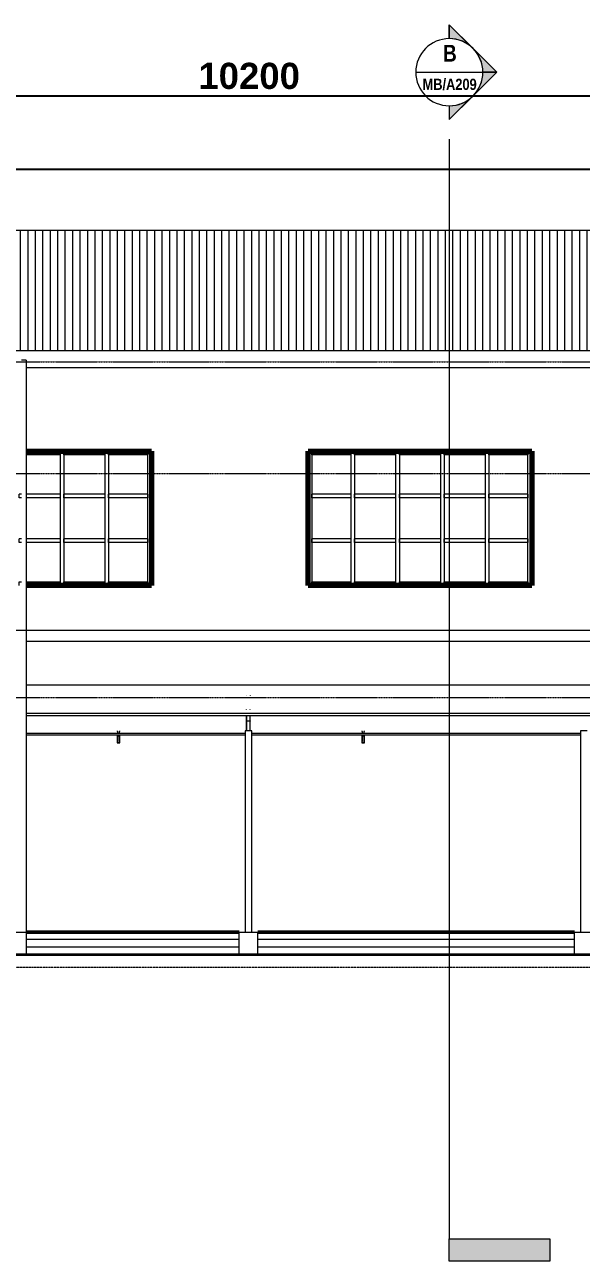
# Model space of a CAD drawing. Header units: inches. Extents: x 22 to 382261, y 22 to 371281.
# Drawn here: x 224178 to 231644, y 136145 to 152723 of the extents above; entities that cross this region are included whole.
import ezdxf

# ---------------------------------------------------------------- set-up
doc = ezdxf.new("R2010")
doc.units = ezdxf.units.IN
doc.header["$MEASUREMENT"] = 0
doc.linetypes.add('_Tracejado médio', pattern=[4, 3, -1])
doc.linetypes.add('Grid Line 1_2_', pattern=[22.225, 12.7, -3.175, 3.175, -3.175])
for name, color, linetype, lineweight in [('A-ANNO-DIMS', 211, 'Continuous', 9), ('A-ANNO-SYMB', 150, 'Continuous', 9), ('A-FLOR', 192, 'Continuous', 9), ('A-FLOR-LEVL', 51, 'Continuous', 9), ('A-GLAZ-CWMG', 51, 'Continuous', 9), ('A-ROOF', 132, 'Continuous', 9), ('A-ROOF-OTLN', 132, 'Continuous', 9), ('A-ROOF-PATT', 132, 'Continuous', 9), ('G-ANNO-SYMB', 111, 'Continuous', 9), ('I-WALL', 2, 'Continuous', 9), ('P-PIPE', 3, 'Continuous', 9), ('Q-CASE', 31, 'Continuous', 9)]:
    doc.layers.add(name, color=color, linetype=linetype, lineweight=lineweight)
doc.styles.add('Arial Narrow_B_1', font='ARIALNB.TTF', dxfattribs={"height": 170})
doc.styles.add('Arial Narrow_B_2', font='ARIALNB.TTF', dxfattribs={"height": 437.5})
doc.styles.add('Arial_B', font='arialbd.ttf', dxfattribs={"height": 350.793651})
doc.dimstyles.new('2', dxfattribs={"dimscale": 304.8, "dimtxt": 346.888196, "dimasz": 0.221354, "dimexe": 1.338583, "dimexo": 0.0625, "dimgap": 0.278871, "dimtad": 1, "dimdec": 0, "dimzin": 0, "dimdsep": 46, "dimtxsty": 'Arial_B', "dimblk1": 'OBLIQUE', "dimblk2": 'OBLIQUE', "dimsah": 1, "dimcen": 0.09, "dimdle": 0.557743, "dimazin": 0, "dimtfac": 1, "dimtdec": 4, "dimtix": 1, "dimtmove": 0, "dimatfit": 3, "dimfxl": 0.557743, "dimfxlon": 1, "dimtvp": 1, "dimtolj": 1, "dimtzin": 0, "dimarcsym": 2})

# ---------------------------------------------------------------- blocks, each defined once
blk = doc.blocks.new('Casework 1 - Casework 1-382926-Right Side Elevation')
at = {"layer": 'Q-CASE'}
for p, q in [((6631, 3473), (6631, 3474)), ((6631, 3289), (6631, 3292)), ((6631, 3155), (6631, 3161)), ((6631, 3155), (6631, 3000)), ((6681, 3293), (6681, 3292)), ((6681, 3289), (6681, 3292)), ((6681, 3000), (6681, 3190)), ((6611, 3000), (6611, 300)), ((6701, 3000), (6611, 3000)), ((6631, 3131), (6631, 3000)), ((6681, 3000), (6681, 3131)), ((6701, 300), (6701, 3000)), ((11111, 3000), (11111, 300)), ((11201, 3000), (11111, 3000)), ((3673, 207), (6531, 207)), ((6531, 300), (6781, 300)), ((6531, 0), (6531, 300)), ((6781, 0), (6781, 300)), ((6781, 207), (11031, 207)), ((11031, 300), (11281, 300)), ((11031, 0), (11031, 300)), ((6531, 100), (3673, 100)), ((11031, 100), (6781, 100))]:
    blk.add_line(p, q, dxfattribs=at)
at = {"layer": 'Q-CASE', "flags": 128}
for points in [[(6631, 3469), (6631, 3472), (6631, 3472)], [(6681, 3474), (6681, 3473), (6681, 3472), (6681, 3472)], [(6631, 3195), (6631, 3200), (6631, 3205)], [(6631, 3205), (6631, 3168), (6631, 3131)], [(6631, 3205), (6631, 3184), (6631, 3156), (6631, 3124), (6631, 3090), (6631, 3052), (6631, 3011), (6631, 3000)], [(6631, 3000), (6631, 3042), (6631, 3080), (6631, 3116), (6631, 3148), (6631, 3177), (6631, 3203)], [(6681, 3131), (6681, 3178), (6681, 3205)], [(6681, 3000), (6681, 3042), (6681, 3056)]]:
    blk.add_lwpolyline(points, dxfattribs=at)
at = {"layer": 'Q-CASE'}
for points, knots in [([(6631, 3130), (6631, 3131), (6631, 3131), (6631, 3131), (6631, 3132), (6631, 3132), (6632, 3132), (6632, 3133), (6633, 3133), (6633, 3133), (6634, 3133), (6634, 3133), (6635, 3133), (6635, 3134), (6636, 3134), (6637, 3134), (6638, 3134), (6639, 3134), (6640, 3135), (6641, 3135), (6643, 3135), (6644, 3135), (6645, 3135), (6647, 3135), (6648, 3135), (6651, 3135), (6654, 3136), (6656, 3136)], [-0.5555556, -0.5555556, -0.5555556, -0.5555556, -0.5277778, -0.5, -0.4722222, -0.4444444, -0.4166667, -0.3888889, -0.3611111, -0.3472222, -0.3333333, -0.3194444, -0.3055556, -0.2777778, -0.25, -0.2361111, -0.2222222, -0.2083333, -0.1944444, -0.1666667, -0.1388889, -0.125, -0.1111111, -0.0972222, -0.0833333, -0.0555556, 0, 0, 0, 0]), ([(6631, 3000), (6631, 3001), (6631, 3002), (6631, 3004), (6631, 3004)], [0.5, 0.5, 0.5, 0.5, 0.52777778, 0.54926593, 0.54926593, 0.54926593, 0.54926593]), ([(6656, 3136), (6658, 3136), (6661, 3135), (6664, 3135), (6666, 3135), (6667, 3135), (6668, 3135), (6669, 3135), (6671, 3135), (6673, 3135), (6674, 3134), (6674, 3134), (6675, 3134), (6676, 3134), (6677, 3134), (6678, 3133), (6678, 3133), (6679, 3133), (6679, 3133), (6680, 3133), (6680, 3133), (6681, 3132), (6681, 3132), (6681, 3132), (6681, 3131), (6681, 3131), (6681, 3131), (6681, 3130)], [-1, -1, -1, -1, -0.9444444, -0.9166667, -0.9027778, -0.8888889, -0.875, -0.8611111, -0.8333333, -0.8055556, -0.7916667, -0.7777778, -0.7638889, -0.75, -0.7222222, -0.6944444, -0.6805556, -0.6666667, -0.6527778, -0.6388889, -0.6111111, -0.5833333, -0.5555556, -0.5277778, -0.5, -0.4722222, -0.4444444, -0.4444444, -0.4444444, -0.4444444])]:
    blk.add_open_spline(points, degree=3, knots=knots, dxfattribs=at)
for points in [[(6631, 3005), (6631, 3004), (6631, 3002), (6631, 3001), (6631, 3000)], [(6681, 3000), (6681, 3001), (6681, 3002), (6681, 3004), (6681, 3005)]]:
    blk.add_open_spline(points, degree=3, dxfattribs=at)
blk = doc.blocks.new('Roofs 1 - Roofs 1-397225-Right Side Elevation')
at = {"layer": 'A-ROOF'}
for p, q in [((25650, 3612), (3673, 3612)), ((3673, 3236), (25650, 3236)), ((3673, 3205), (25650, 3205))]:
    blk.add_line(p, q, dxfattribs=at)
blk = doc.blocks.new('96M_High_Galvanize_Water_Tank_Frame_22788 - 96M_High_Galvanize_Water_Tank_Frame_22788-498790-Right Side Elevation')
at = {"layer": 'P-PIPE'}
for q in [(3613, 7969), (3673, 0)]:
    blk.add_line((3673, 7969), q, dxfattribs=at)
blk = doc.blocks.new('Casework 6 - Casework 6-529220-Right Side Elevation')
at = {"layer": 'Q-CASE'}
for p, q in [((6611, 2966), (3673, 2966)), ((3673, 2949), (6611, 2949)), ((4897, 2949), (4897, 2841)), ((4897, 2841), (4931, 2841)), ((4899, 2949), (4899, 2865)), ((4929, 2865), (4929, 2949)), ((4931, 2841), (4931, 2949)), ((11111, 2966), (6701, 2966)), ((6701, 2949), (11111, 2949)), ((8179, 2949), (8179, 2841)), ((8179, 2841), (8214, 2841)), ((8181, 2949), (8181, 2865)), ((8211, 2865), (8211, 2949)), ((8214, 2841), (8214, 2949))]:
    blk.add_line(p, q, dxfattribs=at)
at = {"layer": 'Q-CASE', "flags": 128}
for points in [[(4899, 2993), (4899, 2994), (4899, 2995), (4899, 2995), (4899, 2996), (4899, 2996), (4899, 2997), (4899, 2998), (4899, 2998), (4900, 2999), (4900, 2999), (4900, 3000), (4900, 3000)], [(4899, 2991), (4899, 2982), (4899, 2968), (4899, 2968)], [(4927, 3000), (4927, 2999), (4928, 2999), (4928, 2998), (4928, 2998), (4928, 2997), (4928, 2997), (4928, 2996), (4929, 2995), (4929, 2995), (4929, 2994), (4929, 2994), (4929, 2993)], [(4929, 2968), (4929, 2982), (4929, 2990), (4929, 2993), (4929, 2993)], [(8181, 2993), (8181, 2994), (8181, 2995), (8181, 2995), (8181, 2996), (8181, 2996), (8182, 2997), (8182, 2998), (8182, 2998), (8182, 2999), (8182, 2999), (8183, 3000), (8183, 3000)], [(8181, 2991), (8181, 2982), (8181, 2968), (8181, 2968)], [(8210, 3000), (8210, 2999), (8210, 2999), (8210, 2998), (8211, 2998), (8211, 2997), (8211, 2997), (8211, 2996), (8211, 2995), (8211, 2995), (8211, 2994), (8211, 2994), (8211, 2993)], [(8211, 2968), (8211, 2982), (8211, 2990), (8211, 2993), (8211, 2993)], [(4899, 2862), (4899, 2897), (4899, 2927), (4899, 2949)], [(4929, 2949), (4929, 2924), (4929, 2894), (4929, 2862)], [(8181, 2862), (8181, 2897), (8181, 2927), (8181, 2949)], [(8211, 2949), (8211, 2924), (8211, 2894), (8211, 2862)]]:
    blk.add_lwpolyline(points, dxfattribs=at)
at = {"layer": 'Q-CASE'}
for centre, ratio, start_param, end_param in [((4914, 2948), 0.84545, 3.141593, 4.712389), ((4914, 2865), 0.8105, 3.141593, 3.360885), ((4914, 2862), 0.962005, 3.685551, 4.712389), ((4914, 2948), 0.84545, 4.712389, 6.283185), ((4914, 2862), 0.962005, 4.712389, 5.739226), ((8196, 2948), 0.84545, 3.141593, 4.712389), ((8196, 2865), 0.8105, 3.141593, 3.360885), ((8196, 2862), 0.962005, 3.685551, 4.712389), ((8196, 2948), 0.84545, 4.712389, 6.283185), ((8196, 2862), 0.962005, 4.712389, 5.739226)]:
    blk.add_ellipse(centre, major_axis=(15, 0), ratio=ratio, start_param=start_param, end_param=end_param, dxfattribs=at)
blk = doc.blocks.new('Rectangular Mullion - 50 x 150mm-443224-Right Side Elevation')
at = {"layer": 'A-GLAZ-CWMG'}
blk.add_line((10406, 6150), (10406, 6750), dxfattribs=at)
blk = doc.blocks.new('Rectangular Mullion - 50 x 150mm-443211-Right Side Elevation')
at = {"layer": 'A-GLAZ-CWMG'}
for p, q in [((7506, 6700), (7506, 6750)), ((8031, 6700), (7506, 6700)), ((8031, 6750), (8031, 6700))]:
    blk.add_line(p, q, dxfattribs=at)
blk = doc.blocks.new('Rectangular Mullion - 50 x 150mm-443225-Right Side Elevation')
at = {"layer": 'A-GLAZ-CWMG'}
blk.add_line((7506, 5550), (7506, 4950), dxfattribs=at)
blk = doc.blocks.new('Rectangular Mullion - 50 x 150mm-443212-Right Side Elevation')
at = {"layer": 'A-GLAZ-CWMG'}
for p, q in [((9881, 4950), (9881, 5000)), ((9881, 5000), (10406, 5000)), ((10406, 5000), (10406, 4950))]:
    blk.add_line(p, q, dxfattribs=at)
blk = doc.blocks.new('Rectangular Mullion - 50 x 150mm-443213-Right Side Elevation')
at = {"layer": 'A-GLAZ-CWMG'}
for p, q in [((9831, 5550), (9831, 4950)), ((9881, 5550), (9881, 4950))]:
    blk.add_line(p, q, dxfattribs=at)
blk = doc.blocks.new('Rectangular Mullion - 50 x 150mm-443214-Right Side Elevation')
at = {"layer": 'A-GLAZ-CWMG'}
for p, q in [((9881, 5525), (9881, 5575)), ((10406, 5575), (9881, 5575)), ((10406, 5525), (9881, 5525)), ((10406, 5575), (10406, 5525))]:
    blk.add_line(p, q, dxfattribs=at)
blk = doc.blocks.new('Rectangular Mullion - 50 x 150mm-443215-Right Side Elevation')
at = {"layer": 'A-GLAZ-CWMG'}
for p, q in [((9281, 5525), (9281, 5575)), ((9831, 5575), (9281, 5575)), ((9831, 5525), (9281, 5525)), ((9831, 5575), (9831, 5525))]:
    blk.add_line(p, q, dxfattribs=at)
blk = doc.blocks.new('Rectangular Mullion - 50 x 150mm-443216-Right Side Elevation')
at = {"layer": 'A-GLAZ-CWMG'}
for p, q in [((9281, 4950), (9281, 5000)), ((9281, 5000), (9831, 5000)), ((9831, 5000), (9831, 4950))]:
    blk.add_line(p, q, dxfattribs=at)
blk = doc.blocks.new('Rectangular Mullion - 50 x 150mm-443226-Right Side Elevation')
at = {"layer": 'A-GLAZ-CWMG'}
blk.add_line((7506, 6150), (7506, 5550), dxfattribs=at)
blk = doc.blocks.new('Rectangular Mullion - 50 x 150mm-443217-Right Side Elevation')
at = {"layer": 'A-GLAZ-CWMG'}
for p, q in [((9281, 6700), (9281, 6750)), ((9831, 6700), (9281, 6700)), ((9831, 6750), (9831, 6700))]:
    blk.add_line(p, q, dxfattribs=at)
blk = doc.blocks.new('Rectangular Mullion - 50 x 150mm-443227-Right Side Elevation')
at = {"layer": 'A-GLAZ-CWMG'}
blk.add_line((10406, 4950), (10406, 5550), dxfattribs=at)
blk = doc.blocks.new('Rectangular Mullion - 50 x 150mm-443218-Right Side Elevation')
at = {"layer": 'A-GLAZ-CWMG'}
for p, q in [((9831, 6150), (9831, 5550)), ((9881, 6150), (9881, 5550))]:
    blk.add_line(p, q, dxfattribs=at)
blk = doc.blocks.new('Rectangular Mullion - 50 x 150mm-443228-Right Side Elevation')
at = {"layer": 'A-GLAZ-CWMG'}
blk.add_line((10406, 5550), (10406, 6150), dxfattribs=at)
blk = doc.blocks.new('Rectangular Mullion - 50 x 150mm-443229-Right Side Elevation')
at = {"layer": 'A-GLAZ-CWMG'}
blk.add_line((7506, 6750), (7506, 6150), dxfattribs=at)
blk = doc.blocks.new('Rectangular Mullion - 50 x 150mm-443219-Right Side Elevation')
at = {"layer": 'A-GLAZ-CWMG'}
for p, q in [((9831, 6750), (9831, 6150)), ((9881, 6750), (9881, 6150))]:
    blk.add_line(p, q, dxfattribs=at)
blk = doc.blocks.new('Rectangular Mullion - 50 x 150mm-V43-Right Side Elevation')
at = {"layer": 'A-GLAZ-CWMG'}
for p, q in [((3581, 5525), (3581, 5575)), ((3613, 5575), (3581, 5575)), ((3613, 5525), (3581, 5525)), ((4131, 5575), (3673, 5575)), ((4131, 5525), (3673, 5525)), ((4131, 5575), (4131, 5525))]:
    blk.add_line(p, q, dxfattribs=at)
blk = doc.blocks.new('Rectangular Mullion - 50 x 150mm-V46-Right Side Elevation')
at = {"layer": 'A-GLAZ-CWMG'}
for p, q in [((3581, 4950), (3581, 5000)), ((3581, 5000), (3613, 5000)), ((3673, 5000), (4131, 5000)), ((4131, 5000), (4131, 4950))]:
    blk.add_line(p, q, dxfattribs=at)
blk = doc.blocks.new('Rectangular Mullion - 50 x 150mm-V50-Right Side Elevation')
at = {"layer": 'A-GLAZ-CWMG'}
for p, q in [((4131, 6700), (3673, 6700)), ((4131, 6750), (4131, 6700))]:
    blk.add_line(p, q, dxfattribs=at)
blk = doc.blocks.new('_Oblique')
at = {"color": 0, "linetype": 'ByBlock', "lineweight": -2}
blk.add_line((-0.5, -0.5), (0.5, 0.5), dxfattribs=at)
blk = doc.blocks.new('*D5083')
at = {"layer": 'A-ANNO-DIMS', "color": 0, "lineweight": -2, "transparency": 16777216}
for p, q in [((222089, 151902), (222089, 151363)), ((232289, 151902), (232289, 151363)), ((221919, 151771), (232459, 151771))]:
    blk.add_line(p, q, dxfattribs=at)
at = {"layer": 'Defpoints', "color": 0, "transparency": 16777216}
for p in [(222089, 151921), (232289, 151921), (232289, 151771)]:
    blk.add_point(p, dxfattribs=at)
at = {"layer": 'A-ANNO-DIMS', "color": 0, "lineweight": -2, "transparency": 16777216, "xscale": 67.46874999999999, "yscale": 67.46874999999999, "zscale": 67.46874999999999, "rotation": 180}
blk.add_blockref('_Oblique', (222089, 151771), dxfattribs=at)
at = {"layer": 'A-ANNO-DIMS', "color": 0, "lineweight": -2, "transparency": 16777216, "xscale": 67.46874999999999, "yscale": 67.46874999999999, "zscale": 67.46874999999999}
blk.add_blockref('_Oblique', (232289, 151771), dxfattribs=at)
at = {"layer": 'A-ANNO-DIMS', "color": 0, "transparency": 16777216, "insert": (227189, 152035), "char_height": 350.8, "width": 1399.21, "attachment_point": 5, "style": 'Arial_B'}
blk.add_mtext('\\A1;10200', dxfattribs=at)
blk = doc.blocks.new('*D5088')
at = {"layer": 'A-ANNO-DIMS', "color": 0, "lineweight": -2, "transparency": 16777216}
for p, q in [((222034, 150650), (222034, 151189)), ((243476, 150650), (243476, 151189)), ((243646, 150781), (221864, 150781))]:
    blk.add_line(p, q, dxfattribs=at)
at = {"layer": 'Defpoints', "color": 0, "transparency": 16777216}
for p in [(222034, 150781), (222034, 150631), (243476, 150631)]:
    blk.add_point(p, dxfattribs=at)
at = {"layer": 'A-ANNO-DIMS', "color": 0, "lineweight": -2, "transparency": 16777216, "xscale": 67.46874999999999, "yscale": 67.46874999999999, "zscale": 67.46874999999999, "rotation": 180}
blk.add_blockref('_Oblique', (222034, 150781), dxfattribs=at)
at = {"layer": 'A-ANNO-DIMS', "color": 0, "lineweight": -2, "transparency": 16777216, "xscale": 67.46874999999999, "yscale": 67.46874999999999, "zscale": 67.46874999999999}
blk.add_blockref('_Oblique', (243476, 150781), dxfattribs=at)
at = {"layer": 'A-ANNO-DIMS', "color": 0, "transparency": 16777216, "insert": (232755, 151042), "char_height": 350.8, "width": 1399.21, "attachment_point": 5, "style": 'Arial_B'}
blk.add_mtext('\\A1;21442', dxfattribs=at)
blk = doc.blocks.new('Section - M_Section Tail - Filled-28045-Right Side Elevation')
at = {"layer": 'G-ANNO-SYMB'}
blk.add_hatch(color=256, dxfattribs=at).paths.add_polyline_path([(10701, -3810), (9351, -3810), (9351, -4110), (10701, -4110)])
for p, q in [((9351, -4110), (9351, -3810)), ((9351, -3810), (10701, -3810)), ((10701, -3810), (10701, -4110)), ((10701, -4110), (9351, -4110))]:
    blk.add_line(p, q, dxfattribs=at)
blk = doc.blocks.new('Section - M_Section Head - Filled 2-912447-Right Side Elevation')
at = {"layer": 'G-ANNO-SYMB'}
h = blk.add_hatch(color=256, dxfattribs=at)
edge = h.paths.add_edge_path()
edge.add_line((9351, 12468), (9669, 12150))
edge.add_arc((9351, 11831), 450, 45, 90)
edge.add_line((9351, 12281), (9351, 12468))
h = blk.add_hatch(color=256, dxfattribs=at)
edge = h.paths.add_edge_path()
edge.add_line((9987, 11831), (9801, 11831))
edge.add_arc((9351, 11831), 450, 360, 405)
edge.add_line((9669, 12150), (9987, 11831))
h = blk.add_hatch(color=256, dxfattribs=at)
edge = h.paths.add_edge_path()
edge.add_line((9987, 11831), (9669, 11513))
edge.add_arc((9351, 11831), 450, 315, 360)
edge.add_line((9801, 11831), (9987, 11831))
h = blk.add_hatch(color=256, dxfattribs=at)
edge = h.paths.add_edge_path()
edge.add_line((9351, 11195), (9351, 11381))
edge.add_arc((9351, 11831), 450, 270, 315)
edge.add_line((9669, 11513), (9351, 11195))
for p, q in [((9351, 12468), (9351, 12281)), ((9669, 12150), (9351, 12468)), ((9351, 12281), (9351, 12468)), ((9987, 11831), (9351, 12468)), ((9987, 11831), (9669, 12150)), ((9987, 11831), (9351, 11195)), ((9669, 11513), (9987, 11831)), ((9801, 11831), (9987, 11831)), ((9987, 11831), (9801, 11831)), ((9351, 11195), (9669, 11513)), ((9351, 11381), (9351, 11195)), ((9351, 11381), (9351, 11195))]:
    blk.add_line(p, q, dxfattribs=at)
for start, end in [(90, 270), (45, 90), (270, 90), (360, 45), (315, 0), (270, 315)]:
    blk.add_arc((9351, 11831), 450, start, end, dxfattribs=at)

msp = doc.modelspace()

# ---------------------------------------------------------------- hatches: boundary and pattern name
at = {"layer": 'A-ROOF-PATT'}
h = msp.add_hatch(dxfattribs=at)
h.set_pattern_fill('FP_5', color=256, style=0, pattern_type=2)
h.set_pattern_definition([(90, (220522.93, 149280.28), (-100, 6e-15), [])])
h.paths.add_polyline_path([(222389.7, 148432.2), (222392, 148432.2), (222392, 148435.5), (222390.3, 148433)])
h.paths.add_polyline_path([(223481.9, 148432.2), (223479.5, 148435.5), (223479.8, 148432.2), (223481.3, 148432.2)])
h.paths.add_polyline_path([(223481.9, 148357.7), (244076.2, 148357.7), (244076.2, 149967.6), (222034.1, 149967.6), (222034.1, 148723.9), (222019.1, 148723.9), (222016.9, 148729.2), (222011.6, 148731.3), (222006.3, 148729.2), (222004.1, 148723.9), (221984.1, 148723.9), (221984.1, 148357.7), (222389.7, 148357.7), (222389.4, 148407.1), (222383.1, 148408.6), (222378.7, 148413.1), (222377.4, 148416.2), (222380.1, 148420.9), (222380.1, 148426.5), (222385.6, 148430.5), (222386.4, 148431.7), (222389.7, 148432.2), (222389.7, 148635.4), (222713.5, 148635.4), (222713.5, 148638.6), (222689.7, 148638.6), (222689.7, 148667.1), (222692.9, 148672.6), (222696.1, 148673.5), (223178.7, 148672.6), (223180, 148671.6), (223181.8, 148667.1), (223181.8, 148638.6), (223158, 148638.6), (223158, 148635.4), (223481.9, 148635.4), (223482.1, 148431.9), (223485.5, 148430.2), (223486.9, 148428.5), (223490.8, 148428.5), (223494.1, 148422.8), (223494.1, 148416.2), (223490.8, 148410.5), (223485.2, 148407.2), (223481.9, 148406.8), (223481.9, 148399.4)])

# ---------------------------------------------------------------- linework, layer by layer
at = {"layer": 'A-ANNO-SYMB', "linetype": '_Tracejado médio'}
msp.add_line((207783.1, 140090.3), (244957.9, 140090.3), dxfattribs=at)
at = {"layer": 'A-FLOR'}
for p, q in [((224195.8, 144605.4), (239394.5, 144605.4)), ((239394.5, 144455.4), (224195.8, 144455.4))]:
    msp.add_line(p, q, dxfattribs=at)
at = {"layer": 'A-FLOR', "lineweight": 35}
msp.add_line((246172.8, 140255.4), (192104.4, 140255.4), dxfattribs=at)
at = {"layer": 'A-FLOR-LEVL', "linetype": 'Grid Line 1_2_'}
for p, q in [((206975.4, 148205.4), (250147.7, 148205.4)), ((206975.4, 146705.4), (250147.7, 146705.4)), ((206975.4, 144605.4), (250147.7, 144605.4)), ((206975.4, 143705.4), (250147.7, 143705.4)), ((206975.4, 140555.4), (248242.7, 140555.4)), ((206975.4, 140255.4), (250147.7, 140255.4))]:
    msp.add_line(p, q, dxfattribs=at)
at = {"layer": 'A-ROOF'}
msp.add_line((222034.1, 149967.6), (244076.2, 149967.6), dxfattribs=at)
at = {"layer": 'A-ROOF-OTLN'}
for p, q in [((223481.9, 148357.7), (244095.2, 148357.7)), ((244095.2, 148122.7), (224195.8, 148122.7))]:
    msp.add_line(p, q, dxfattribs=at)
at = {"layer": 'G-ANNO-SYMB'}
for p, q in [((229423.9, 152086.8), (230323.9, 152086.8)), ((229873.9, 151186.8), (229873.9, 136445.4))]:
    msp.add_line(p, q, dxfattribs=at)
at = {"layer": 'I-WALL', "lineweight": 70}
for p, q in [((224195.8, 147005.4), (225879.1, 147005.4)), ((225879.1, 147005.4), (225879.1, 145205.4)), ((227979.1, 145205.4), (227979.1, 147005.4)), ((227979.1, 147005.4), (230979.1, 147005.4)), ((230979.1, 147005.4), (230979.1, 145205.4)), ((225879.1, 145205.4), (224195.8, 145205.4)), ((230979.1, 145205.4), (227979.1, 145205.4))]:
    msp.add_line(p, q, dxfattribs=at)
at = {"layer": 'I-WALL', "lineweight": 50}
for p, q in [((224195.8, 140555.4), (227054.1, 140555.4)), ((227304.1, 140555.4), (231554.1, 140555.4))]:
    msp.add_line(p, q, dxfattribs=at)

# ---------------------------------------------------------------- block references
at = {"layer": 'A-GLAZ-CWMG'}
for name, p in [('Rectangular Mullion - 50 x 150mm-V50-Right Side Elevation', (220522.9, 140255.4)), ('Rectangular Mullion - 50 x 150mm-443219-Right Side Elevation', (214822.9, 140255.4)), ('Rectangular Mullion - 50 x 150mm-443217-Right Side Elevation', (215422.9, 140255.4)), ('Rectangular Mullion - 50 x 150mm-443219-Right Side Elevation', (215422.9, 140255.4)), ('Rectangular Mullion - 50 x 150mm-443211-Right Side Elevation', (217797.9, 140255.4)), ('Rectangular Mullion - 50 x 150mm-443224-Right Side Elevation', (215422.9, 140255.4)), ('Rectangular Mullion - 50 x 150mm-443211-Right Side Elevation', (220522.9, 140255.4)), ('Rectangular Mullion - 50 x 150mm-443229-Right Side Elevation', (220522.9, 140255.4)), ('Rectangular Mullion - 50 x 150mm-443219-Right Side Elevation', (218722.9, 140255.4)), ('Rectangular Mullion - 50 x 150mm-443217-Right Side Elevation', (219322.9, 140255.4)), ('Rectangular Mullion - 50 x 150mm-443219-Right Side Elevation', (219322.9, 140255.4)), ('Rectangular Mullion - 50 x 150mm-443217-Right Side Elevation', (219922.9, 140255.4)), ('Rectangular Mullion - 50 x 150mm-443219-Right Side Elevation', (219922.9, 140255.4)), ('Rectangular Mullion - 50 x 150mm-443217-Right Side Elevation', (220522.9, 140255.4)), ('Rectangular Mullion - 50 x 150mm-443219-Right Side Elevation', (220522.9, 140255.4)), ('Rectangular Mullion - 50 x 150mm-443211-Right Side Elevation', (222897.9, 140255.4)), ('Rectangular Mullion - 50 x 150mm-443224-Right Side Elevation', (220522.9, 140255.4)), ('Rectangular Mullion - 50 x 150mm-V43-Right Side Elevation', (220522.9, 140855.4)), ('Rectangular Mullion - 50 x 150mm-443218-Right Side Elevation', (214822.9, 140255.4)), ('Rectangular Mullion - 50 x 150mm-443215-Right Side Elevation', (215422.9, 140855.4)), ('Rectangular Mullion - 50 x 150mm-443218-Right Side Elevation', (215422.9, 140255.4)), ('Rectangular Mullion - 50 x 150mm-443214-Right Side Elevation', (215422.9, 140855.4)), ('Rectangular Mullion - 50 x 150mm-443228-Right Side Elevation', (215422.9, 140255.4)), ('Rectangular Mullion - 50 x 150mm-443214-Right Side Elevation', (218147.9, 140855.4)), ('Rectangular Mullion - 50 x 150mm-443226-Right Side Elevation', (220522.9, 140255.4)), ('Rectangular Mullion - 50 x 150mm-443218-Right Side Elevation', (218722.9, 140255.4)), ('Rectangular Mullion - 50 x 150mm-443215-Right Side Elevation', (219322.9, 140855.4)), ('Rectangular Mullion - 50 x 150mm-443218-Right Side Elevation', (219322.9, 140255.4)), ('Rectangular Mullion - 50 x 150mm-443215-Right Side Elevation', (219922.9, 140855.4)), ('Rectangular Mullion - 50 x 150mm-443218-Right Side Elevation', (219922.9, 140255.4)), ('Rectangular Mullion - 50 x 150mm-443215-Right Side Elevation', (220522.9, 140855.4)), ('Rectangular Mullion - 50 x 150mm-443218-Right Side Elevation', (220522.9, 140255.4)), ('Rectangular Mullion - 50 x 150mm-443214-Right Side Elevation', (220522.9, 140855.4)), ('Rectangular Mullion - 50 x 150mm-443228-Right Side Elevation', (220522.9, 140255.4)), ('Rectangular Mullion - 50 x 150mm-V43-Right Side Elevation', (220522.9, 140255.4)), ('Rectangular Mullion - 50 x 150mm-443213-Right Side Elevation', (214822.9, 140255.4)), ('Rectangular Mullion - 50 x 150mm-443215-Right Side Elevation', (215422.9, 140255.4)), ('Rectangular Mullion - 50 x 150mm-443213-Right Side Elevation', (215422.9, 140255.4)), ('Rectangular Mullion - 50 x 150mm-443214-Right Side Elevation', (215422.9, 140255.4)), ('Rectangular Mullion - 50 x 150mm-443227-Right Side Elevation', (215422.9, 140255.4)), ('Rectangular Mullion - 50 x 150mm-443214-Right Side Elevation', (218147.9, 140255.4)), ('Rectangular Mullion - 50 x 150mm-443225-Right Side Elevation', (220522.9, 140255.4)), ('Rectangular Mullion - 50 x 150mm-443213-Right Side Elevation', (218722.9, 140255.4)), ('Rectangular Mullion - 50 x 150mm-443215-Right Side Elevation', (219322.9, 140255.4)), ('Rectangular Mullion - 50 x 150mm-443213-Right Side Elevation', (219322.9, 140255.4)), ('Rectangular Mullion - 50 x 150mm-443215-Right Side Elevation', (219922.9, 140255.4)), ('Rectangular Mullion - 50 x 150mm-443213-Right Side Elevation', (219922.9, 140255.4)), ('Rectangular Mullion - 50 x 150mm-443215-Right Side Elevation', (220522.9, 140255.4)), ('Rectangular Mullion - 50 x 150mm-443213-Right Side Elevation', (220522.9, 140255.4)), ('Rectangular Mullion - 50 x 150mm-443214-Right Side Elevation', (220522.9, 140255.4)), ('Rectangular Mullion - 50 x 150mm-443227-Right Side Elevation', (220522.9, 140255.4)), ('Rectangular Mullion - 50 x 150mm-V46-Right Side Elevation', (220522.9, 140255.4)), ('Rectangular Mullion - 50 x 150mm-443216-Right Side Elevation', (215422.9, 140255.4)), ('Rectangular Mullion - 50 x 150mm-443212-Right Side Elevation', (215422.9, 140255.4)), ('Rectangular Mullion - 50 x 150mm-443212-Right Side Elevation', (218147.9, 140255.4)), ('Rectangular Mullion - 50 x 150mm-443216-Right Side Elevation', (219322.9, 140255.4)), ('Rectangular Mullion - 50 x 150mm-443216-Right Side Elevation', (219922.9, 140255.4)), ('Rectangular Mullion - 50 x 150mm-443216-Right Side Elevation', (220522.9, 140255.4)), ('Rectangular Mullion - 50 x 150mm-443212-Right Side Elevation', (220522.9, 140255.4))]:
    msp.add_blockref(name, p, dxfattribs=at)
at = {"layer": 'A-ROOF'}
msp.add_blockref('Roofs 1 - Roofs 1-397225-Right Side Elevation', (220522.9, 140255.4), dxfattribs=at)
at = {"layer": 'G-ANNO-SYMB'}
for name in ['Section - M_Section Head - Filled 2-912447-Right Side Elevation', 'Section - M_Section Tail - Filled-28045-Right Side Elevation']:
    msp.add_blockref(name, (220522.9, 140255.4), dxfattribs=at)
at = {"layer": 'P-PIPE'}
msp.add_blockref('96M_High_Galvanize_Water_Tank_Frame_22788 - 96M_High_Galvanize_Water_Tank_Frame_22788-498790-Right Side Elevation', (220522.9, 140255.4), dxfattribs=at)
at = {"layer": 'Q-CASE'}
for name in ['Casework 1 - Casework 1-382926-Right Side Elevation', 'Casework 6 - Casework 6-529220-Right Side Elevation']:
    msp.add_blockref(name, (220522.9, 140255.4), dxfattribs=at)

# ---------------------------------------------------------------- texts
at = {"layer": 'G-ANNO-SYMB', "attachment_point": 1}
for s, insert, char_height, width, style in [('\\fArial Narrow|b1|i0|c0|p34|;B', (229787.8, 152453.6), 225, 228.481, 'Arial Narrow_B_1'), ('MB/A209', (229515.6, 151999), 150, 889.873, 'Arial Narrow_B_2')]:
    msp.add_mtext(s, dxfattribs=dict(at, insert=insert, char_height=char_height, width=width, style=style))

# ---------------------------------------------------------------- dimensions: what is measured, and where the dimension line sits
at = {"layer": 'A-ANNO-DIMS'}
for base, p1, p2, override, picture, middle in [((232289.1, 151771.2), (222089.1, 151921.2), (232289.1, 151921.2), {"dimpost": '<>', "dimfxl": 10200}, '*D5083', (227189.1, 152035.3)), ((222034.1, 150780.7), (243476.2, 150630.7), (222034.1, 150630.7), {"dimpost": '<>', "dimfxl": 21442.1}, '*D5088', (232755.2, 151041.8))]:
    dim = msp.add_linear_dim(base=base, p1=p1, p2=p2, dimstyle='2', override=override, dxfattribs=at)
    dim.commit()
    dim.dimension.update_dxf_attribs({"geometry": picture, "text_midpoint": middle})

doc.saveas('drawing.dxf')
